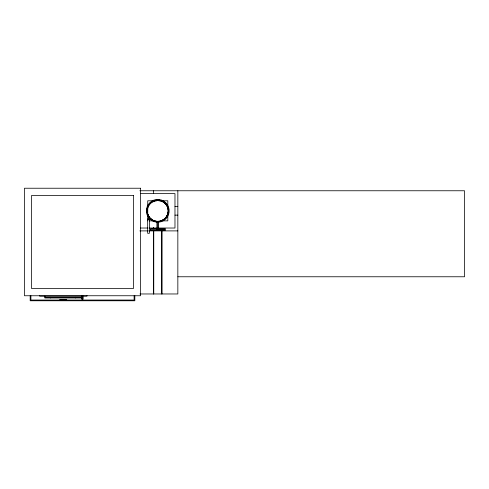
<?xml version="1.0" encoding="UTF-8"?>
<svg xmlns="http://www.w3.org/2000/svg" width="489" height="489" viewBox="0 0 489 489"><rect width="100%" height="100%" fill="white"/><g stroke="black" fill="none" stroke-linecap="round" stroke-linejoin="round"><path stroke-width="0.73" d="M152.385 220.154L152.397 220.136A10.752 10.752 0 0 0 163.149 220.136L165.38 218.43A10.752 10.752 0 0 0 165.38 203.222A10.752 10.752 0 0 0 150.172 203.222A10.752 10.752 0 0 0 150.172 218.43L152.397 220.136M153.882 201.816L154.909 200.79M157.776 222.226L158.632 222.11M139.854 190.759L464.55 190.759L464.55 276.768L177.843 276.768M140.569 193.626L174.976 193.626L174.976 228.027L158.522 228.027M156.657 200.79L147.739 200.79L147.739 220.863M158.888 200.79L167.806 200.79L167.806 207.483M174.976 206.523L177.843 206.523M174.976 215.129L177.843 215.129M149.176 220.863L153.687 220.863M161.358 220.863L167.806 220.863L167.806 213.693M140.569 228.027L148.051 228.027M149.548 228.027L157.024 228.027M158.632 228.791L164.94 228.791M158.632 228.925L164.94 228.925M158.632 229.103L164.94 229.103M158.632 229.31L164.94 229.31M150.606 229.53L164.94 229.53M164.94 230.142L156.914 230.392M156.914 230.276L164.94 230.362L164.94 228.675L150.606 228.675L150.606 230.392L164.94 230.392M139.854 230.894L148.216 230.894M149.066 230.894L177.843 230.894M139.958 293.968L177.843 293.968L177.843 190.759M44.884 297.269L81.437 297.269M59.591 299.421L66.73 299.421M156.847 222.098L158.693 222.342M162.073 230.894L162.073 293.968M161.645 230.894L161.645 293.968M158.632 221.505L158.632 229.53M157.776 221.505L157.776 228.675M156.914 221.505L156.914 229.53M153.76 230.894L153.76 293.968M153.473 190.759L153.473 193.626M153.473 227.312L153.473 228.748M153.473 230.894L153.473 293.968M134.83 295.747L134.83 300.766L30.184 300.766L30.184 295.747M134.114 295.747L134.114 300.05L30.899 300.05L30.899 295.747M86.944 295.411L86.944 296.132L39.64 296.132L39.64 295.411M82.867 295.747L82.867 300.05M82.152 295.747L82.152 300.05M81.437 296.12L81.437 297.984L44.884 297.984L44.884 296.12M75.703 297.269L75.703 297.984M50.618 297.269L50.618 297.984M151.969 219.744A10.465 10.465 0 0 1 150.71 203.326A10.465 10.465 0 0 1 166.957 206.003A10.465 10.465 0 0 1 160.49 221.15M155.074 221.15A10.465 10.465 0 0 1 152.55 220.105M148.143 219.243A0.862 0.862 0 0 1 149.359 219.243A0.862 0.862 0 0 1 149.359 220.46M147.922 220.074A0.862 0.862 0 0 1 147.922 219.628M165.832 218.883L163.473 220.698A11.394 11.394 0 0 1 152.079 220.698L149.713 218.883A11.394 11.394 0 0 1 149.713 202.77A11.394 11.394 0 0 1 165.832 202.77A11.394 11.394 0 0 1 165.832 218.883M140.563 188.234L24.45 188.234L24.45 295.747L140.563 295.747L140.563 188.234M133.399 195.404L31.62 195.404L31.62 288.583L133.399 288.583L133.399 195.404M149.389 218.962L147.672 218.962L147.672 233.296L149.389 233.296L149.389 218.962M151.229 219.274A10.654 10.654 0 0 0 168.234 212.122A10.654 10.654 0 0 0 153.54 200.973A10.654 10.654 0 0 0 151.229 219.274M151.168 219.353A10.752 10.752 0 0 0 168.332 212.134A10.752 10.752 0 0 0 153.497 200.881A10.752 10.752 0 0 0 151.168 219.353M151.29 219.194A10.55 10.55 0 0 0 168.137 212.11A10.55 10.55 0 0 0 153.577 201.065A10.55 10.55 0 0 0 151.29 219.194M81.797 298.608A0.715 0.715 0 0 0 82.873 297.984A0.715 0.715 0 0 0 81.797 297.367A0.715 0.715 0 0 0 81.797 298.608M81.773 298.791A0.715 0.715 0 0 0 82.849 298.168A0.715 0.715 0 0 0 81.773 297.55A0.715 0.715 0 0 0 81.773 298.791M81.797 298.461A0.715 0.715 0 0 0 82.873 297.844A0.715 0.715 0 0 0 81.797 297.22A0.715 0.715 0 0 0 81.797 298.461"/></g></svg>
